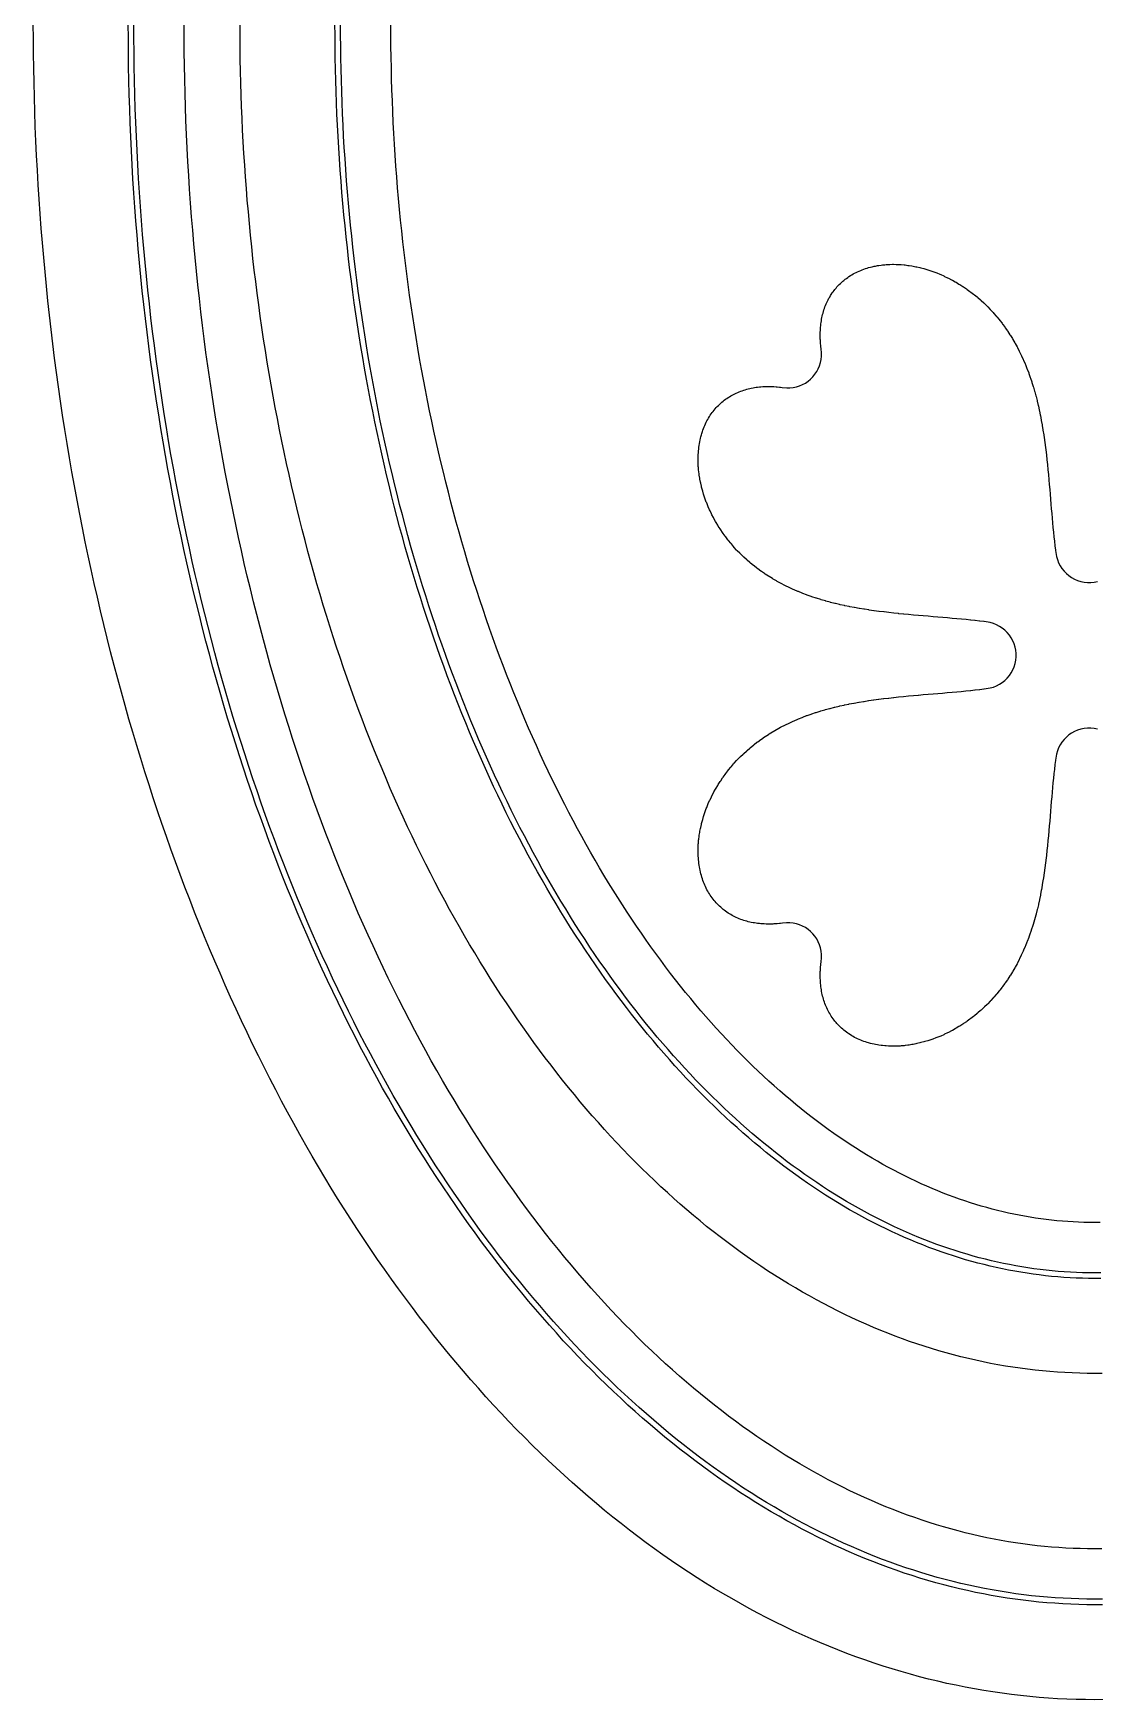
# Model space of a CAD drawing. Header units: metres. Extents: x 10 to 1210, y 10 to 2778.
# Drawn here: x 830 to 1020, y 10 to 308.4 of the extents above; entities that cross this region are included whole.
import ezdxf

# ---------------------------------------------------------------- set-up
doc = ezdxf.new("R2010")
doc.units = ezdxf.units.M
for name, color, linetype in [('ACIKLIK', 5, 'Continuous'), ('CAM_SABLON', 4, 'Continuous'), ('DIS_KENAR_V91_Z3', 1, 'Continuous'), ('LAMBA_T4_Z4', 3, 'Continuous')]:
    doc.layers.add(name, color=color, linetype=linetype)

msp = doc.modelspace()

# ---------------------------------------------------------------- linework, layer by layer
at = {"layer": 'ACIKLIK'}
for points in [[(1021.29, 37.01), (1020, 37), (1018.71, 37.01), (1017.43, 37.04), (1016.14, 37.08), (1014.86, 37.14), (1013.57, 37.22), (1012.28, 37.32), (1011, 37.44), (1009.71, 37.57), (1008.42, 37.72), (1007.14, 37.89), (1005.85, 38.08), (1004.56, 38.28), (1003.27, 38.5), (1001.98, 38.74), (1000.7, 39), (999.41, 39.28), (998.12, 39.57), (996.83, 39.89), (995.54, 40.22), (994.25, 40.57), (992.96, 40.94), (991.67, 41.32), (990.38, 41.73), (989.09, 42.15), (987.8, 42.6), (986.51, 43.06), (985.22, 43.54), (983.93, 44.04), (982.63, 44.55), (981.34, 45.09), (980.05, 45.64), (978.77, 46.22), (977.48, 46.81), (976.19, 47.42), (974.9, 48.06), (973.61, 48.71), (972.32, 49.38), (971.04, 50.07), (969.75, 50.77), (968.47, 51.5), (967.19, 52.25), (965.9, 53.02), (964.62, 53.8), (963.35, 54.61), (962.07, 55.43), (960.79, 56.28), (959.52, 57.14), (958.25, 58.03), (956.98, 58.93), (955.71, 59.85), (954.45, 60.79), (953.18, 61.75), (951.92, 62.74), (950.67, 63.74), (949.41, 64.76), (948.16, 65.79), (946.91, 66.85), (945.67, 67.93), (944.43, 69.03), (943.19, 70.15), (941.96, 71.28), (940.73, 72.44), (939.5, 73.61), (938.28, 74.81), (937.06, 76.02), (935.85, 77.25), (934.64, 78.5), (933.44, 79.77), (932.24, 81.06), (931.04, 82.37), (929.86, 83.69), (928.67, 85.04), (927.5, 86.4), (926.32, 87.78), (925.16, 89.18), (924, 90.6), (922.84, 92.04), (921.7, 93.49), (920.56, 94.96), (919.42, 96.45), (918.29, 97.96), (917.17, 99.49), (916.06, 101.03), (914.95, 102.59), (913.85, 104.17), (912.76, 105.76), (911.67, 107.38), (910.59, 109.01), (909.52, 110.65), (908.46, 112.31), (907.41, 113.99), (906.36, 115.69), (905.32, 117.4), (904.29, 119.13), (903.27, 120.88), (902.26, 122.64), (901.25, 124.41), (900.26, 126.2), (899.27, 128.01), (898.29, 129.83), (897.33, 131.67), (896.37, 133.53), (895.42, 135.39), (894.48, 137.28), (893.55, 139.17), (892.63, 141.08), (891.72, 143.01), (890.81, 144.95), (889.92, 146.91), (889.04, 148.87), (888.17, 150.85), (887.31, 152.85), (886.46, 154.86), (885.62, 156.88), (884.79, 158.91), (883.98, 160.96), (883.17, 163.02), (882.37, 165.09), (881.59, 167.18), (880.81, 169.27), (880.05, 171.38), (879.3, 173.5), (878.56, 175.63), (877.83, 177.78), (877.11, 179.93), (876.4, 182.09), (875.71, 184.27), (875.03, 186.46), (874.36, 188.65), (873.7, 190.86), (873.05, 193.08), (872.41, 195.31), (871.79, 197.54), (871.18, 199.79), (870.58, 202.05), (869.99, 204.31), (869.42, 206.59), (868.86, 208.87), (868.31, 211.16), (867.77, 213.46), (867.24, 215.77), (866.73, 218.08), (866.23, 220.41), (865.75, 222.74), (865.27, 225.08), (864.81, 227.42), (864.36, 229.77), (863.93, 232.13), (863.5, 234.5), (863.09, 236.87), (862.7, 239.25), (862.31, 241.63), (861.94, 244.03), (861.59, 246.42), (861.24, 248.82), (860.91, 251.23), (860.59, 253.64), (860.29, 256.06), (860, 258.48), (859.72, 260.9), (859.46, 263.33), (859.2, 265.76), (858.97, 268.2), (858.74, 270.64), (858.53, 273.09), (858.34, 275.53), (858.15, 277.98), (857.98, 280.43), (857.82, 282.89), (857.68, 285.35), (857.55, 287.81), (857.44, 290.27), (857.33, 292.73), (857.25, 295.19), (857.17, 297.66), (857.11, 300.13), (857.06, 302.59), (857.03, 305.06), (857.01, 307.53), (857, 310)], [(1020.96, 95.43), (1020, 95.42), (1019.04, 95.43), (1018.07, 95.45), (1017.11, 95.48), (1016.15, 95.53), (1015.18, 95.59), (1014.22, 95.66), (1013.25, 95.75), (1012.29, 95.85), (1011.33, 95.96), (1010.36, 96.09), (1009.39, 96.23), (1008.43, 96.38), (1007.46, 96.55), (1006.49, 96.73), (1005.52, 96.92), (1004.56, 97.13), (1003.59, 97.35), (1002.62, 97.59), (1001.65, 97.84), (1000.67, 98.1), (999.7, 98.38), (998.73, 98.67), (997.75, 98.98), (996.78, 99.3), (995.81, 99.63), (994.83, 99.98), (993.85, 100.34), (992.88, 100.72), (991.9, 101.11), (990.92, 101.52), (989.94, 101.94), (988.96, 102.38), (987.98, 102.83), (987, 103.29), (986.03, 103.77), (985.05, 104.27), (984.06, 104.78), (983.08, 105.3), (982.1, 105.84), (981.12, 106.4), (980.14, 106.97), (979.16, 107.56), (978.19, 108.16), (977.21, 108.78), (976.23, 109.41), (975.25, 110.05), (974.27, 110.72), (973.3, 111.4), (972.32, 112.09), (971.35, 112.8), (970.37, 113.52), (969.4, 114.26), (968.43, 115.02), (967.46, 115.79), (966.5, 116.58), (965.53, 117.38), (964.57, 118.2), (963.61, 119.03), (962.65, 119.88), (961.69, 120.74), (960.73, 121.62), (959.78, 122.51), (958.83, 123.42), (957.89, 124.35), (956.94, 125.29), (956, 126.25), (955.06, 127.22), (954.13, 128.2), (953.2, 129.21), (952.27, 130.22), (951.34, 131.25), (950.42, 132.3), (949.5, 133.36), (948.59, 134.44), (947.68, 135.53), (946.78, 136.64), (945.88, 137.76), (944.98, 138.89), (944.09, 140.04), (943.2, 141.21), (942.32, 142.38), (941.45, 143.58), (940.57, 144.78), (939.71, 146.01), (938.85, 147.24), (937.99, 148.49), (937.14, 149.75), (936.3, 151.03), (935.46, 152.32), (934.62, 153.62), (933.8, 154.94), (932.97, 156.27), (932.16, 157.62), (931.35, 158.97), (930.55, 160.34), (929.75, 161.73), (928.96, 163.12), (928.18, 164.53), (927.41, 165.95), (926.64, 167.39), (925.88, 168.83), (925.12, 170.29), (924.37, 171.76), (923.63, 173.24), (922.9, 174.74), (922.18, 176.24), (921.46, 177.76), (920.75, 179.29), (920.05, 180.83), (919.35, 182.38), (918.67, 183.94), (917.99, 185.52), (917.32, 187.1), (916.65, 188.7), (916, 190.3), (915.35, 191.92), (914.72, 193.54), (914.09, 195.18), (913.47, 196.83), (912.86, 198.48), (912.25, 200.15), (911.66, 201.82), (911.07, 203.51), (910.5, 205.2), (909.93, 206.91), (909.37, 208.62), (908.82, 210.34), (908.28, 212.07), (907.75, 213.81), (907.23, 215.55), (906.72, 217.31), (906.21, 219.07), (905.72, 220.84), (905.24, 222.62), (904.76, 224.4), (904.3, 226.2), (903.84, 228), (903.4, 229.8), (902.96, 231.62), (902.54, 233.44), (902.12, 235.27), (901.72, 237.1), (901.32, 238.94), (900.93, 240.79), (900.56, 242.64), (900.19, 244.5), (899.84, 246.37), (899.49, 248.24), (899.16, 250.11), (898.83, 251.99), (898.52, 253.88), (898.21, 255.77), (897.92, 257.66), (897.64, 259.56), (897.36, 261.47), (897.1, 263.38), (896.85, 265.29), (896.61, 267.2), (896.38, 269.12), (896.16, 271.05), (895.95, 272.97), (895.75, 274.9), (895.56, 276.84), (895.38, 278.77), (895.22, 280.71), (895.06, 282.65), (894.91, 284.6), (894.78, 286.54), (894.65, 288.49), (894.54, 290.44), (894.44, 292.39), (894.35, 294.34), (894.27, 296.3), (894.2, 298.25), (894.14, 300.21), (894.09, 302.17), (894.05, 304.12), (894.02, 306.08), (894.01, 308.04), (894, 310)]]:
    msp.add_lwpolyline(points, dxfattribs=at)
at = {"layer": 'CAM_SABLON'}
for points in [[(1021.41, 28.01), (1020, 28), (1018.59, 28.01), (1017.18, 28.04), (1015.77, 28.09), (1014.36, 28.16), (1012.95, 28.24), (1011.54, 28.35), (1010.13, 28.48), (1008.72, 28.62), (1007.31, 28.79), (1005.9, 28.97), (1004.49, 29.18), (1003.09, 29.4), (1001.68, 29.64), (1000.27, 29.91), (998.86, 30.19), (997.46, 30.49), (996.05, 30.81), (994.64, 31.16), (993.24, 31.52), (991.83, 31.9), (990.43, 32.3), (989.03, 32.72), (987.63, 33.16), (986.22, 33.62), (984.82, 34.1), (983.42, 34.6), (982.03, 35.12), (980.63, 35.66), (979.23, 36.22), (977.84, 36.8), (976.44, 37.4), (975.05, 38.02), (973.66, 38.66), (972.27, 39.32), (970.89, 40), (969.5, 40.7), (968.12, 41.42), (966.74, 42.16), (965.36, 42.92), (963.99, 43.7), (962.61, 44.5), (961.24, 45.32), (959.87, 46.16), (958.51, 47.02), (957.14, 47.9), (955.78, 48.8), (954.43, 49.72), (953.07, 50.66), (951.72, 51.62), (950.37, 52.6), (949.03, 53.6), (947.69, 54.62), (946.36, 55.66), (945.02, 56.72), (943.7, 57.8), (942.37, 58.9), (941.06, 60.02), (939.74, 61.16), (938.43, 62.32), (937.13, 63.49), (935.83, 64.69), (934.53, 65.91), (933.24, 67.14), (931.96, 68.4), (930.68, 69.67), (929.41, 70.97), (928.14, 72.28), (926.88, 73.61), (925.62, 74.96), (924.37, 76.33), (923.13, 77.72), (921.89, 79.12), (920.66, 80.55), (919.43, 81.99), (918.22, 83.45), (917.01, 84.93), (915.8, 86.43), (914.61, 87.95), (913.42, 89.48), (912.24, 91.03), (911.06, 92.6), (909.9, 94.19), (908.74, 95.79), (907.59, 97.41), (906.45, 99.05), (905.31, 100.71), (904.18, 102.38), (903.07, 104.07), (901.96, 105.78), (900.86, 107.5), (899.76, 109.24), (898.68, 110.99), (897.61, 112.77), (896.54, 114.55), (895.49, 116.36), (894.44, 118.18), (893.4, 120.01), (892.37, 121.86), (891.36, 123.73), (890.35, 125.61), (889.35, 127.51), (888.36, 129.42), (887.38, 131.34), (886.41, 133.28), (885.45, 135.24), (884.5, 137.21), (883.57, 139.19), (882.64, 141.19), (881.72, 143.2), (880.82, 145.22), (879.92, 147.26), (879.04, 149.31), (878.16, 151.38), (877.3, 153.46), (876.45, 155.55), (875.61, 157.65), (874.78, 159.76), (873.96, 161.89), (873.16, 164.03), (872.36, 166.18), (871.58, 168.34), (870.81, 170.52), (870.05, 172.71), (869.3, 174.9), (868.56, 177.11), (867.84, 179.33), (867.13, 181.56), (866.43, 183.8), (865.74, 186.05), (865.06, 188.31), (864.4, 190.58), (863.75, 192.86), (863.11, 195.15), (862.49, 197.45), (861.87, 199.76), (861.27, 202.08), (860.69, 204.41), (860.11, 206.74), (859.55, 209.09), (859, 211.44), (858.46, 213.8), (857.94, 216.16), (857.43, 218.54), (856.93, 220.92), (856.45, 223.31), (855.97, 225.71), (855.52, 228.11), (855.07, 230.53), (854.64, 232.94), (854.22, 235.37), (853.82, 237.8), (853.42, 240.23), (853.05, 242.67), (852.68, 245.12), (852.33, 247.57), (851.99, 250.03), (851.67, 252.49), (851.36, 254.96), (851.06, 257.43), (850.78, 259.9), (850.51, 262.38), (850.25, 264.87), (850.01, 267.35), (849.78, 269.84), (849.56, 272.34), (849.36, 274.83), (849.17, 277.33), (849, 279.84), (848.84, 282.34), (848.7, 284.85), (848.56, 287.36), (848.45, 289.87), (848.34, 292.38), (848.25, 294.9), (848.17, 297.41), (848.11, 299.93), (848.06, 302.45), (848.03, 304.96), (848.01, 307.48), (848, 310)], [(1021.09, 86.43), (1020, 86.42), (1018.91, 86.43), (1017.83, 86.45), (1016.74, 86.49), (1015.65, 86.54), (1014.56, 86.61), (1013.48, 86.69), (1012.39, 86.79), (1011.3, 86.9), (1010.22, 87.03), (1009.13, 87.17), (1008.04, 87.33), (1006.95, 87.5), (1005.87, 87.69), (1004.78, 87.89), (1003.69, 88.11), (1002.61, 88.35), (1001.52, 88.59), (1000.43, 88.86), (999.35, 89.14), (998.26, 89.43), (997.17, 89.74), (996.09, 90.07), (995, 90.41), (993.92, 90.77), (992.83, 91.14), (991.75, 91.52), (990.66, 91.93), (989.58, 92.35), (988.5, 92.78), (987.41, 93.23), (986.33, 93.7), (985.25, 94.18), (984.17, 94.67), (983.09, 95.19), (982.01, 95.72), (980.94, 96.26), (979.86, 96.82), (978.79, 97.4), (977.71, 97.99), (976.64, 98.6), (975.57, 99.22), (974.5, 99.86), (973.43, 100.52), (972.37, 101.19), (971.3, 101.88), (970.24, 102.58), (969.18, 103.3), (968.12, 104.03), (967.07, 104.78), (966.01, 105.55), (964.96, 106.33), (963.91, 107.13), (962.87, 107.95), (961.82, 108.78), (960.78, 109.62), (959.74, 110.48), (958.71, 111.36), (957.68, 112.26), (956.65, 113.16), (955.63, 114.09), (954.61, 115.03), (953.59, 115.99), (952.57, 116.96), (951.56, 117.94), (950.56, 118.95), (949.56, 119.96), (948.56, 121), (947.57, 122.04), (946.58, 123.11), (945.59, 124.19), (944.61, 125.28), (943.64, 126.39), (942.67, 127.51), (941.7, 128.65), (940.74, 129.8), (939.79, 130.97), (938.84, 132.15), (937.89, 133.35), (936.95, 134.56), (936.02, 135.78), (935.09, 137.02), (934.17, 138.28), (933.26, 139.55), (932.35, 140.83), (931.44, 142.12), (930.54, 143.43), (929.65, 144.76), (928.77, 146.09), (927.89, 147.45), (927.02, 148.81), (926.15, 150.19), (925.3, 151.58), (924.45, 152.98), (923.6, 154.4), (922.77, 155.83), (921.94, 157.27), (921.11, 158.72), (920.3, 160.19), (919.49, 161.67), (918.69, 163.16), (917.9, 164.67), (917.11, 166.18), (916.34, 167.71), (915.57, 169.25), (914.81, 170.8), (914.05, 172.37), (913.31, 173.94), (912.57, 175.53), (911.84, 177.13), (911.12, 178.73), (910.41, 180.35), (909.71, 181.98), (909.02, 183.62), (908.33, 185.27), (907.65, 186.94), (906.99, 188.61), (906.33, 190.29), (905.68, 191.98), (905.04, 193.68), (904.4, 195.39), (903.78, 197.11), (903.17, 198.84), (902.56, 200.58), (901.97, 202.33), (901.38, 204.09), (900.81, 205.85), (900.24, 207.63), (899.68, 209.41), (899.14, 211.2), (898.6, 213), (898.07, 214.81), (897.55, 216.63), (897.04, 218.45), (896.55, 220.28), (896.06, 222.12), (895.58, 223.97), (895.11, 225.82), (894.65, 227.68), (894.21, 229.55), (893.77, 231.42), (893.34, 233.3), (892.92, 235.18), (892.52, 237.08), (892.12, 238.98), (891.73, 240.88), (891.36, 242.79), (890.99, 244.71), (890.64, 246.63), (890.29, 248.55), (889.96, 250.49), (889.64, 252.42), (889.32, 254.36), (889.02, 256.31), (888.73, 258.26), (888.45, 260.22), (888.18, 262.17), (887.92, 264.14), (887.68, 266.1), (887.44, 268.07), (887.21, 270.05), (887, 272.03), (886.79, 274.01), (886.6, 275.99), (886.42, 277.97), (886.25, 279.96), (886.09, 281.95), (885.94, 283.95), (885.8, 285.94), (885.67, 287.94), (885.55, 289.94), (885.45, 291.94), (885.36, 293.94), (885.27, 295.95), (885.2, 297.95), (885.14, 299.96), (885.09, 301.97), (885.05, 303.97), (885.02, 305.98), (885.01, 307.99), (885, 310)]]:
    msp.add_lwpolyline(points, dxfattribs=at)
at = {"layer": 'DIS_KENAR_V91_Z3'}
for points in [[(1021.66, 10.01), (1020, 10), (1018.34, 10.01), (1016.68, 10.05), (1015.03, 10.1), (1013.37, 10.18), (1011.71, 10.29), (1010.06, 10.41), (1008.4, 10.56), (1006.75, 10.73), (1005.09, 10.92), (1003.44, 11.14), (1001.79, 11.38), (1000.14, 11.64), (998.49, 11.93), (996.84, 12.24), (995.2, 12.57), (993.56, 12.92), (991.92, 13.3), (990.28, 13.69), (988.64, 14.11), (987.01, 14.56), (985.38, 15.02), (983.75, 15.51), (982.12, 16.02), (980.5, 16.56), (978.88, 17.11), (977.26, 17.69), (975.65, 18.29), (974.03, 18.91), (972.43, 19.56), (970.82, 20.22), (969.22, 20.91), (967.63, 21.62), (966.04, 22.35), (964.45, 23.11), (962.87, 23.88), (961.29, 24.68), (959.71, 25.5), (958.14, 26.34), (956.58, 27.21), (955.02, 28.09), (953.46, 29), (951.91, 29.93), (950.36, 30.87), (948.82, 31.84), (947.29, 32.84), (945.76, 33.85), (944.24, 34.88), (942.72, 35.94), (941.21, 37.01), (939.7, 38.11), (938.2, 39.22), (936.71, 40.36), (935.22, 41.52), (933.74, 42.7), (932.27, 43.9), (930.8, 45.12), (929.34, 46.35), (927.89, 47.61), (926.44, 48.89), (925, 50.19), (923.57, 51.51), (922.14, 52.85), (920.73, 54.21), (919.32, 55.59), (917.91, 56.98), (916.52, 58.4), (915.13, 59.83), (913.75, 61.29), (912.38, 62.76), (911.02, 64.25), (909.67, 65.77), (908.32, 67.29), (906.98, 68.84), (905.66, 70.41), (904.34, 71.99), (903.02, 73.6), (901.72, 75.22), (900.43, 76.86), (899.15, 78.51), (897.87, 80.19), (896.6, 81.88), (895.35, 83.59), (894.1, 85.31), (892.87, 87.06), (891.64, 88.82), (890.42, 90.59), (889.21, 92.39), (888.01, 94.2), (886.83, 96.02), (885.65, 97.87), (884.48, 99.73), (883.33, 101.6), (882.18, 103.49), (881.04, 105.4), (879.92, 107.32), (878.8, 109.26), (877.7, 111.21), (876.61, 113.18), (875.52, 115.17), (874.45, 117.16), (873.39, 119.18), (872.34, 121.2), (871.3, 123.25), (870.28, 125.3), (869.26, 127.37), (868.26, 129.46), (867.27, 131.55), (866.29, 133.66), (865.32, 135.79), (864.36, 137.93), (863.42, 140.08), (862.48, 142.24), (861.56, 144.42), (860.65, 146.61), (859.76, 148.81), (858.87, 151.02), (858, 153.25), (857.14, 155.49), (856.29, 157.74), (855.46, 160), (854.63, 162.27), (853.82, 164.56), (853.02, 166.85), (852.24, 169.16), (851.47, 171.48), (850.71, 173.8), (849.96, 176.14), (849.23, 178.49), (848.51, 180.85), (847.8, 183.21), (847.11, 185.59), (846.43, 187.98), (845.76, 190.38), (845.1, 192.78), (844.46, 195.19), (843.84, 197.62), (843.22, 200.05), (842.62, 202.49), (842.03, 204.94), (841.46, 207.39), (840.9, 209.86), (840.35, 212.33), (839.82, 214.81), (839.3, 217.29), (838.79, 219.79), (838.3, 222.29), (837.82, 224.8), (837.36, 227.31), (836.91, 229.83), (836.47, 232.35), (836.05, 234.89), (835.64, 237.42), (835.25, 239.97), (834.87, 242.51), (834.5, 245.07), (834.15, 247.63), (833.81, 250.19), (833.49, 252.76), (833.18, 255.33), (832.89, 257.91), (832.61, 260.49), (832.34, 263.07), (832.09, 265.66), (831.85, 268.25), (831.63, 270.84), (831.42, 273.44), (831.22, 276.04), (831.04, 278.64), (830.87, 281.25), (830.72, 283.85), (830.59, 286.46), (830.46, 289.07), (830.35, 291.69), (830.26, 294.3), (830.18, 296.91), (830.12, 299.53), (830.07, 302.15), (830.03, 304.76), (830.01, 307.38), (830, 310)], [(1021.34, 68.43), (1020, 68.42), (1018.66, 68.43), (1017.33, 68.46), (1015.99, 68.5), (1014.66, 68.57), (1013.33, 68.65), (1011.99, 68.75), (1010.66, 68.87), (1009.33, 69.01), (1008, 69.17), (1006.67, 69.34), (1005.34, 69.53), (1004.01, 69.74), (1002.68, 69.97), (1001.35, 70.22), (1000.03, 70.49), (998.71, 70.77), (997.39, 71.07), (996.07, 71.4), (994.75, 71.73), (993.43, 72.09), (992.12, 72.47), (990.81, 72.86), (989.5, 73.27), (988.19, 73.7), (986.88, 74.15), (985.58, 74.61), (984.28, 75.1), (982.99, 75.6), (981.69, 76.12), (980.4, 76.65), (979.11, 77.21), (977.83, 77.78), (976.55, 78.37), (975.27, 78.98), (973.99, 79.6), (972.72, 80.25), (971.45, 80.91), (970.19, 81.58), (968.93, 82.28), (967.67, 82.99), (966.42, 83.72), (965.17, 84.47), (963.93, 85.23), (962.69, 86.01), (961.45, 86.81), (960.22, 87.63), (958.99, 88.46), (957.77, 89.31), (956.55, 90.17), (955.34, 91.06), (954.13, 91.95), (952.93, 92.87), (951.73, 93.8), (950.54, 94.75), (949.35, 95.72), (948.17, 96.7), (946.99, 97.7), (945.82, 98.71), (944.66, 99.74), (943.5, 100.79), (942.35, 101.85), (941.2, 102.93), (940.06, 104.02), (938.92, 105.13), (937.79, 106.25), (936.67, 107.4), (935.55, 108.55), (934.44, 109.72), (933.34, 110.91), (932.24, 112.11), (931.15, 113.33), (930.07, 114.56), (928.99, 115.81), (927.92, 117.07), (926.86, 118.34), (925.8, 119.63), (924.76, 120.94), (923.71, 122.26), (922.68, 123.59), (921.65, 124.94), (920.63, 126.3), (919.62, 127.68), (918.62, 129.07), (917.62, 130.47), (916.63, 131.89), (915.65, 133.32), (914.68, 134.77), (913.72, 136.22), (912.76, 137.69), (911.81, 139.18), (910.87, 140.68), (909.94, 142.19), (909.02, 143.71), (908.1, 145.24), (907.2, 146.79), (906.3, 148.35), (905.41, 149.93), (904.53, 151.51), (903.66, 153.11), (902.8, 154.72), (901.94, 156.34), (901.1, 157.97), (900.26, 159.61), (899.43, 161.27), (898.62, 162.94), (897.81, 164.61), (897.01, 166.3), (896.22, 168), (895.44, 169.71), (894.67, 171.44), (893.91, 173.17), (893.16, 174.91), (892.42, 176.66), (891.68, 178.43), (890.96, 180.2), (890.25, 181.98), (889.55, 183.78), (888.85, 185.58), (888.17, 187.39), (887.5, 189.21), (886.84, 191.04), (886.18, 192.88), (885.54, 194.73), (884.91, 196.59), (884.29, 198.45), (883.68, 200.33), (883.08, 202.21), (882.48, 204.1), (881.9, 206), (881.34, 207.9), (880.78, 209.82), (880.23, 211.74), (879.69, 213.67), (879.16, 215.61), (878.65, 217.55), (878.14, 219.5), (877.65, 221.46), (877.16, 223.43), (876.69, 225.4), (876.23, 227.38), (875.78, 229.36), (875.34, 231.35), (874.91, 233.35), (874.49, 235.35), (874.08, 237.36), (873.69, 239.37), (873.3, 241.39), (872.93, 243.41), (872.56, 245.44), (872.21, 247.47), (871.87, 249.51), (871.54, 251.56), (871.23, 253.6), (870.92, 255.66), (870.63, 257.71), (870.34, 259.77), (870.07, 261.84), (869.81, 263.9), (869.56, 265.98), (869.32, 268.05), (869.1, 270.13), (868.88, 272.21), (868.68, 274.29), (868.49, 276.38), (868.31, 278.47), (868.14, 280.56), (867.98, 282.65), (867.84, 284.75), (867.7, 286.85), (867.58, 288.95), (867.47, 291.05), (867.37, 293.15), (867.29, 295.25), (867.21, 297.36), (867.15, 299.46), (867.09, 301.57), (867.05, 303.68), (867.02, 305.78), (867.01, 307.89), (867, 310)], [(1020.48, 183.77), (1019.89, 183.89), (1019.3, 183.95), (1018.7, 183.95), (1018.11, 183.89), (1017.52, 183.77), (1016.95, 183.59), (1016.4, 183.36), (1015.88, 183.08), (1015.39, 182.74), (1014.93, 182.36), (1014.51, 181.93), (1014.14, 181.47), (1013.82, 180.97), (1013.54, 180.44), (1013.32, 179.88), (1013.16, 179.31), (1013.03, 178.57), (1012.98, 178.21), (1012.98, 178.15), (1012.89, 177.42), (1012.88, 177.36), (1012.8, 176.62), (1012.79, 176.57), (1012.71, 175.81), (1012.7, 175.77), (1012.62, 175), (1012.54, 174.17), (1012.46, 173.34), (1012.39, 172.5), (1012.31, 171.65), (1012.24, 170.79), (1012.17, 169.93), (1012.09, 169.06), (1012.02, 168.19), (1011.95, 167.32), (1011.95, 167.32), (1011.87, 166.45), (1011.87, 166.44), (1011.8, 165.58), (1011.79, 165.56), (1011.72, 164.7), (1011.71, 164.68), (1011.63, 163.82), (1011.63, 163.79), (1011.55, 162.94), (1011.54, 162.9), (1011.45, 162.05), (1011.45, 162.02), (1011.36, 161.17), (1011.35, 161.13), (1011.25, 160.29), (1011.25, 160.24), (1011.14, 159.4), (1011.14, 159.35), (1011.02, 158.52), (1011.02, 158.47), (1010.9, 157.64), (1010.89, 157.58), (1010.76, 156.77), (1010.75, 156.7), (1010.62, 155.89), (1010.61, 155.82), (1010.47, 155.02), (1010.45, 154.95), (1010.3, 154.15), (1010.29, 154.07), (1010.13, 153.29), (1010.11, 153.21), (1009.94, 152.43), (1009.92, 152.34), (1009.74, 151.58), (1009.72, 151.49), (1009.53, 150.73), (1009.5, 150.64), (1009.3, 149.89), (1009.27, 149.79), (1009.06, 149.06), (1009.03, 148.95), (1008.8, 148.23), (1008.77, 148.12), (1008.52, 147.37), (1008.48, 147.25), (1008.23, 146.55), (1008.19, 146.44), (1007.93, 145.75), (1007.88, 145.63), (1007.61, 144.96), (1007.56, 144.84), (1007.28, 144.18), (1007.22, 144.05), (1006.93, 143.41), (1006.87, 143.28), (1006.56, 142.65), (1006.49, 142.52), (1006.17, 141.9), (1006.1, 141.77), (1005.77, 141.16), (1005.7, 141.03), (1005.36, 140.44), (1005.28, 140.31), (1004.92, 139.73), (1004.84, 139.6), (1004.47, 139.03), (1004.38, 138.9), (1004, 138.35), (1003.91, 138.22), (1003.52, 137.69), (1003.42, 137.55), (1003.01, 137.03), (1002.91, 136.9), (1002.5, 136.4), (1002.39, 136.27), (1001.96, 135.78), (1001.85, 135.65), (1001.41, 135.18), (1001.3, 135.06), (1000.85, 134.6), (1000.73, 134.47), (1000.27, 134.03), (1000.15, 133.91), (999.68, 133.48), (999.55, 133.37), (999.07, 132.96), (998.94, 132.84), (998.46, 132.45), (998.32, 132.34), (997.82, 131.96), (997.68, 131.86), (997.18, 131.49), (997.04, 131.39), (996.53, 131.05), (996.38, 130.95), (995.87, 130.62), (995.71, 130.53), (995.2, 130.22), (995.04, 130.13), (994.52, 129.84), (994.36, 129.75), (993.83, 129.48), (993.66, 129.4), (993.13, 129.15), (992.97, 129.07), (992.44, 128.83), (992.27, 128.76), (991.73, 128.55), (991.56, 128.48), (991.03, 128.28), (990.85, 128.22), (990.32, 128.04), (990.13, 127.98), (989.61, 127.83), (989.42, 127.77), (988.9, 127.64), (988.71, 127.59), (988.19, 127.47), (987.99, 127.43), (987.48, 127.33), (987.28, 127.29), (986.78, 127.21), (986.57, 127.18), (986.08, 127.12), (985.87, 127.1), (985.38, 127.06), (985.17, 127.04), (984.69, 127.02), (984.47, 127.01), (984.01, 127), (983.79, 127), (983.34, 127.01), (983.11, 127.02), (982.68, 127.05), (982.44, 127.07), (982.02, 127.11), (981.78, 127.14), (981.38, 127.19), (981.14, 127.23), (980.75, 127.3), (980.51, 127.35), (980.14, 127.43), (979.89, 127.5), (979.54, 127.59), (979.28, 127.67), (978.95, 127.77), (978.69, 127.86), (978.38, 127.98), (978.12, 128.08), (977.83, 128.21), (977.57, 128.33), (977.29, 128.46), (977.03, 128.59), (976.77, 128.73), (976.52, 128.88), (976.27, 129.03), (976.02, 129.19), (975.79, 129.35), (975.55, 129.52), (975.33, 129.68), (975.09, 129.87), (974.89, 130.04), (974.66, 130.25), (974.47, 130.42), (974.25, 130.64), (974.08, 130.82), (973.87, 131.05), (973.7, 131.24), (973.5, 131.48), (973.35, 131.67), (973.16, 131.92), (973.02, 132.13), (972.85, 132.38), (972.71, 132.6), (972.56, 132.85), (972.43, 133.08), (972.29, 133.34), (972.17, 133.58), (972.04, 133.85), (971.93, 134.1), (971.82, 134.36), (971.72, 134.63), (971.63, 134.89), (971.53, 135.17), (971.45, 135.42), (971.37, 135.72), (971.3, 135.97), (971.23, 136.28), (971.17, 136.52), (971.11, 136.84), (971.07, 137.09), (971.02, 137.42), (970.99, 137.66), (970.95, 138), (970.92, 138.23), (970.9, 138.59), (970.89, 138.81), (970.87, 139.18), (970.87, 139.39), (970.86, 139.78), (970.87, 139.98), (970.88, 140.37), (970.89, 140.57), (970.91, 140.97), (970.93, 141.15), (970.97, 141.56), (970.99, 141.74), (971.03, 142.06), (971.1, 142.87), (971.1, 143.45), (971.04, 144.03), (970.92, 144.6), (970.75, 145.15), (970.52, 145.69), (970.25, 146.21), (969.92, 146.69), (969.55, 147.14), (969.14, 147.55), (968.69, 147.92), (968.21, 148.25), (967.69, 148.52), (967.15, 148.75), (966.6, 148.92), (966.03, 149.04), (965.45, 149.1), (964.86, 149.1), (964.11, 149.03), (964.11, 149.03), (963.74, 148.99), (963.56, 148.97), (963.15, 148.93), (962.97, 148.91), (962.57, 148.89), (962.37, 148.88), (961.98, 148.87), (961.78, 148.86), (961.39, 148.87), (961.18, 148.87), (960.81, 148.89), (960.59, 148.9), (960.23, 148.92), (960, 148.95), (959.66, 148.99), (959.42, 149.02), (959.09, 149.07), (958.84, 149.11), (958.52, 149.17), (958.28, 149.23), (957.97, 149.3), (957.72, 149.37), (957.42, 149.45), (957.17, 149.53), (956.89, 149.63), (956.63, 149.72), (956.36, 149.82), (956.1, 149.93), (955.85, 150.04), (955.58, 150.17), (955.34, 150.29), (955.08, 150.43), (954.85, 150.56), (954.6, 150.71), (954.38, 150.85), (954.13, 151.02), (953.92, 151.16), (953.67, 151.35), (953.48, 151.5), (953.24, 151.7), (953.05, 151.87), (952.82, 152.08), (952.64, 152.25), (952.42, 152.47), (952.25, 152.66), (952.04, 152.89), (951.87, 153.09), (951.68, 153.33), (951.52, 153.55), (951.35, 153.79), (951.19, 154.02), (951.03, 154.27), (950.88, 154.52), (950.73, 154.77), (950.59, 155.03), (950.46, 155.29), (950.33, 155.57), (950.21, 155.83), (950.08, 156.12), (949.98, 156.38), (949.86, 156.69), (949.77, 156.95), (949.67, 157.28), (949.59, 157.54), (949.5, 157.89), (949.43, 158.14), (949.35, 158.51), (949.3, 158.75), (949.23, 159.14), (949.19, 159.38), (949.14, 159.78), (949.11, 160.02), (949.07, 160.44), (949.05, 160.68), (949.02, 161.11), (949.01, 161.34), (949, 161.79), (949, 162.01), (949.01, 162.47), (949.02, 162.69), (949.04, 163.17), (949.06, 163.38), (949.1, 163.87), (949.12, 164.08), (949.18, 164.57), (949.21, 164.78), (949.29, 165.28), (949.33, 165.48), (949.43, 165.99), (949.47, 166.19), (949.59, 166.71), (949.64, 166.9), (949.77, 167.42), (949.83, 167.61), (949.98, 168.13), (950.04, 168.32), (950.22, 168.85), (950.28, 169.03), (950.48, 169.56), (950.55, 169.73), (950.76, 170.27), (950.83, 170.44), (951.07, 170.97), (951.15, 171.13), (951.4, 171.66), (951.48, 171.83), (951.75, 172.36), (951.84, 172.52), (952.13, 173.04), (952.22, 173.2), (952.53, 173.71), (952.62, 173.87), (952.95, 174.38), (953.05, 174.53), (953.39, 175.04), (953.49, 175.18), (953.86, 175.68), (953.96, 175.82), (954.34, 176.32), (954.45, 176.46), (954.84, 176.94), (954.96, 177.07), (955.37, 177.55), (955.48, 177.68), (955.91, 178.15), (956.03, 178.27), (956.47, 178.73), (956.6, 178.85), (957.06, 179.3), (957.18, 179.41), (957.65, 179.85), (957.78, 179.96), (958.27, 180.39), (958.4, 180.5), (958.9, 180.91), (959.03, 181.01), (959.55, 181.42), (959.69, 181.52), (960.22, 181.91), (960.35, 182), (960.9, 182.38), (961.03, 182.47), (961.6, 182.84), (961.73, 182.92), (962.31, 183.28), (962.44, 183.36), (963.03, 183.7), (963.16, 183.77), (963.77, 184.1), (963.9, 184.17), (964.52, 184.49), (964.65, 184.56), (965.28, 184.87), (965.41, 184.93), (966.05, 185.22), (966.18, 185.28), (966.84, 185.56), (966.96, 185.61), (967.63, 185.88), (967.75, 185.93), (968.44, 186.19), (968.55, 186.23), (969.25, 186.48), (969.36, 186.52), (970.03, 186.74), (970.13, 186.77), (970.86, 187), (970.97, 187.03), (971.7, 187.24), (971.8, 187.27), (972.55, 187.48), (972.65, 187.5), (973.4, 187.69), (973.5, 187.72), (974.26, 187.9), (974.35, 187.92), (975.13, 188.09), (975.21, 188.11), (976, 188.27), (976.08, 188.29), (976.88, 188.44), (976.95, 188.45), (977.76, 188.6), (977.83, 188.61), (978.64, 188.74), (978.71, 188.75), (979.53, 188.88), (979.59, 188.89), (980.42, 189.01), (980.47, 189.02), (981.31, 189.13), (981.36, 189.14), (982.2, 189.24), (982.24, 189.25), (983.09, 189.35), (983.13, 189.35), (983.98, 189.45), (984.02, 189.45), (984.87, 189.54), (984.91, 189.54), (985.76, 189.63), (985.79, 189.63), (986.65, 189.71), (986.68, 189.71), (987.54, 189.79), (987.56, 189.79), (988.43, 189.87), (988.44, 189.87), (989.31, 189.95), (989.32, 189.95), (990.18, 190.02), (991.06, 190.09), (991.92, 190.17), (992.77, 190.24), (993.62, 190.31), (994.46, 190.38), (995.3, 190.46), (996.13, 190.54), (996.95, 190.62), (997.77, 190.7), (997.81, 190.71), (998.57, 190.79), (998.62, 190.8), (999.36, 190.88), (999.42, 190.89), (1000.15, 190.98), (1000.21, 190.98), (1000.57, 191.03), (1001.31, 191.16), (1001.88, 191.32), (1002.44, 191.54), (1002.97, 191.82), (1003.47, 192.14), (1003.93, 192.51), (1004.36, 192.93), (1004.74, 193.39), (1005.08, 193.88), (1005.36, 194.4), (1005.59, 194.95), (1005.77, 195.52), (1005.89, 196.11), (1005.95, 196.7), (1005.95, 197.3), (1005.89, 197.89), (1005.77, 198.48), (1005.59, 199.05), (1005.36, 199.6), (1005.08, 200.12), (1004.74, 200.61), (1004.36, 201.07), (1003.93, 201.49), (1003.47, 201.86), (1002.97, 202.18), (1002.44, 202.46), (1001.88, 202.68), (1001.31, 202.84), (1000.57, 202.97), (1000.21, 203.02), (1000.15, 203.02), (999.42, 203.11), (999.36, 203.12), (998.62, 203.2), (998.57, 203.21), (997.81, 203.29), (997.77, 203.3), (997, 203.38), (996.17, 203.46), (995.34, 203.54), (994.5, 203.61), (993.65, 203.69), (992.79, 203.76), (991.93, 203.83), (991.06, 203.91), (990.19, 203.98), (989.32, 204.05), (989.32, 204.05), (988.45, 204.13), (988.44, 204.13), (987.58, 204.2), (987.56, 204.21), (986.7, 204.28), (986.68, 204.29), (985.82, 204.37), (985.79, 204.37), (984.94, 204.45), (984.9, 204.46), (984.05, 204.55), (984.02, 204.55), (983.17, 204.64), (983.13, 204.65), (982.29, 204.75), (982.24, 204.75), (981.4, 204.86), (981.35, 204.86), (980.52, 204.98), (980.47, 204.98), (979.64, 205.1), (979.58, 205.11), (978.77, 205.24), (978.7, 205.25), (977.89, 205.38), (977.82, 205.39), (977.02, 205.53), (976.95, 205.55), (976.15, 205.7), (976.07, 205.71), (975.29, 205.87), (975.21, 205.89), (974.43, 206.06), (974.34, 206.08), (973.58, 206.26), (973.49, 206.28), (972.73, 206.47), (972.64, 206.5), (971.89, 206.7), (971.79, 206.73), (971.06, 206.94), (970.95, 206.97), (970.23, 207.2), (970.12, 207.23), (969.37, 207.48), (969.25, 207.52), (968.55, 207.77), (968.44, 207.81), (967.75, 208.07), (967.63, 208.12), (966.96, 208.39), (966.84, 208.44), (966.18, 208.72), (966.05, 208.78), (965.41, 209.07), (965.28, 209.13), (964.65, 209.44), (964.52, 209.51), (963.9, 209.83), (963.77, 209.9), (963.16, 210.23), (963.03, 210.3), (962.44, 210.64), (962.31, 210.72), (961.73, 211.08), (961.6, 211.16), (961.03, 211.53), (960.9, 211.62), (960.35, 212), (960.22, 212.09), (959.69, 212.48), (959.55, 212.58), (959.03, 212.99), (958.9, 213.09), (958.4, 213.5), (958.27, 213.61), (957.78, 214.04), (957.65, 214.15), (957.18, 214.59), (957.06, 214.7), (956.6, 215.15), (956.47, 215.27), (956.03, 215.73), (955.91, 215.85), (955.48, 216.32), (955.37, 216.45), (954.96, 216.93), (954.84, 217.06), (954.45, 217.54), (954.34, 217.68), (953.96, 218.18), (953.86, 218.32), (953.49, 218.82), (953.39, 218.96), (953.05, 219.47), (952.95, 219.62), (952.62, 220.13), (952.53, 220.29), (952.22, 220.8), (952.13, 220.96), (951.84, 221.48), (951.75, 221.64), (951.48, 222.17), (951.4, 222.34), (951.15, 222.87), (951.07, 223.03), (950.83, 223.56), (950.76, 223.73), (950.55, 224.27), (950.48, 224.44), (950.28, 224.97), (950.22, 225.15), (950.04, 225.68), (949.98, 225.87), (949.83, 226.39), (949.77, 226.58), (949.64, 227.1), (949.59, 227.29), (949.47, 227.81), (949.43, 228.01), (949.33, 228.52), (949.29, 228.72), (949.21, 229.22), (949.18, 229.43), (949.12, 229.92), (949.1, 230.13), (949.06, 230.62), (949.04, 230.83), (949.02, 231.31), (949.01, 231.53), (949, 231.99), (949, 232.21), (949.01, 232.66), (949.02, 232.89), (949.05, 233.32), (949.07, 233.56), (949.11, 233.98), (949.14, 234.22), (949.19, 234.62), (949.23, 234.86), (949.3, 235.25), (949.35, 235.49), (949.43, 235.86), (949.5, 236.11), (949.59, 236.46), (949.67, 236.72), (949.77, 237.05), (949.86, 237.31), (949.98, 237.62), (950.08, 237.88), (950.21, 238.17), (950.33, 238.43), (950.46, 238.71), (950.59, 238.97), (950.73, 239.23), (950.88, 239.48), (951.03, 239.73), (951.19, 239.98), (951.35, 240.21), (951.52, 240.45), (951.68, 240.67), (951.87, 240.91), (952.04, 241.11), (952.25, 241.34), (952.42, 241.53), (952.64, 241.75), (952.82, 241.92), (953.05, 242.13), (953.24, 242.3), (953.48, 242.5), (953.67, 242.65), (953.92, 242.84), (954.13, 242.98), (954.38, 243.15), (954.6, 243.29), (954.85, 243.44), (955.08, 243.57), (955.34, 243.71), (955.58, 243.83), (955.85, 243.96), (956.1, 244.07), (956.36, 244.18), (956.63, 244.28), (956.89, 244.37), (957.17, 244.47), (957.42, 244.55), (957.72, 244.63), (957.97, 244.7), (958.28, 244.77), (958.52, 244.83), (958.84, 244.89), (959.09, 244.93), (959.42, 244.98), (959.66, 245.01), (960, 245.05), (960.23, 245.08), (960.59, 245.1), (960.81, 245.11), (961.18, 245.13), (961.39, 245.13), (961.78, 245.14), (961.98, 245.13), (962.37, 245.12), (962.57, 245.11), (962.97, 245.09), (963.15, 245.07), (963.56, 245.03), (963.74, 245.01), (964.06, 244.97), (964.87, 244.9), (965.45, 244.9), (966.03, 244.96), (966.6, 245.08), (967.15, 245.25), (967.69, 245.48), (968.21, 245.75), (968.69, 246.08), (969.14, 246.45), (969.55, 246.86), (969.92, 247.31), (970.25, 247.79), (970.52, 248.31), (970.75, 248.85), (970.92, 249.4), (971.04, 249.97), (971.1, 250.55), (971.1, 251.14), (971.03, 251.89), (970.99, 252.26), (970.97, 252.44), (970.93, 252.85), (970.91, 253.03), (970.89, 253.43), (970.88, 253.63), (970.87, 254.02), (970.86, 254.22), (970.87, 254.61), (970.87, 254.82), (970.89, 255.19), (970.9, 255.41), (970.92, 255.77), (970.95, 256), (970.99, 256.34), (971.02, 256.58), (971.07, 256.91), (971.11, 257.16), (971.17, 257.48), (971.23, 257.72), (971.3, 258.03), (971.37, 258.28), (971.45, 258.58), (971.53, 258.83), (971.63, 259.11), (971.72, 259.37), (971.82, 259.64), (971.93, 259.9), (972.04, 260.15), (972.17, 260.42), (972.29, 260.66), (972.43, 260.92), (972.56, 261.15), (972.71, 261.4), (972.85, 261.62), (973.02, 261.87), (973.16, 262.08), (973.35, 262.33), (973.5, 262.52), (973.7, 262.76), (973.87, 262.95), (974.08, 263.18), (974.25, 263.36), (974.47, 263.58), (974.66, 263.75), (974.89, 263.96), (975.09, 264.13), (975.33, 264.32), (975.55, 264.48), (975.79, 264.65), (976.02, 264.81), (976.27, 264.97), (976.52, 265.12), (976.77, 265.27), (977.03, 265.41), (977.29, 265.54), (977.57, 265.67), (977.83, 265.79), (978.12, 265.92), (978.38, 266.02), (978.69, 266.14), (978.95, 266.23), (979.28, 266.33), (979.54, 266.41), (979.89, 266.5), (980.14, 266.57), (980.51, 266.65), (980.75, 266.7), (981.14, 266.77), (981.38, 266.81), (981.78, 266.86), (982.02, 266.89), (982.44, 266.93), (982.68, 266.95), (983.11, 266.98), (983.34, 266.99), (983.79, 267), (984.01, 267), (984.47, 266.99), (984.69, 266.98), (985.17, 266.96), (985.38, 266.94), (985.87, 266.9), (986.08, 266.88), (986.57, 266.82), (986.78, 266.79), (987.28, 266.71), (987.48, 266.67), (987.99, 266.57), (988.19, 266.53), (988.71, 266.41), (988.9, 266.36), (989.42, 266.23), (989.61, 266.17), (990.13, 266.02), (990.32, 265.96), (990.85, 265.78), (991.03, 265.72), (991.56, 265.52), (991.73, 265.45), (992.27, 265.24), (992.44, 265.17), (992.97, 264.93), (993.13, 264.85), (993.66, 264.6), (993.83, 264.52), (994.36, 264.25), (994.52, 264.16), (995.04, 263.87), (995.2, 263.78), (995.71, 263.47), (995.87, 263.38), (996.38, 263.05), (996.53, 262.95), (997.04, 262.61), (997.18, 262.51), (997.68, 262.14), (997.82, 262.04), (998.32, 261.66), (998.46, 261.55), (998.94, 261.16), (999.07, 261.04), (999.55, 260.63), (999.68, 260.52), (1000.15, 260.09), (1000.27, 259.97), (1000.73, 259.53), (1000.85, 259.4), (1001.3, 258.94), (1001.41, 258.82), (1001.85, 258.35), (1001.96, 258.22), (1002.39, 257.73), (1002.5, 257.6), (1002.91, 257.1), (1003.01, 256.97), (1003.42, 256.45), (1003.52, 256.31), (1003.91, 255.78), (1004, 255.65), (1004.38, 255.1), (1004.47, 254.97), (1004.84, 254.4), (1004.92, 254.27), (1005.28, 253.69), (1005.36, 253.56), (1005.7, 252.97), (1005.77, 252.84), (1006.1, 252.23), (1006.17, 252.1), (1006.49, 251.48), (1006.56, 251.35), (1006.87, 250.72), (1006.93, 250.59), (1007.22, 249.95), (1007.28, 249.82), (1007.56, 249.16), (1007.61, 249.04), (1007.88, 248.37), (1007.93, 248.25), (1008.19, 247.56), (1008.23, 247.45), (1008.48, 246.75), (1008.52, 246.64), (1008.74, 245.97), (1008.77, 245.87), (1009, 245.14), (1009.03, 245.03), (1009.24, 244.3), (1009.27, 244.2), (1009.48, 243.45), (1009.5, 243.35), (1009.69, 242.6), (1009.72, 242.5), (1009.9, 241.74), (1009.92, 241.65), (1010.09, 240.87), (1010.11, 240.79), (1010.27, 240), (1010.29, 239.92), (1010.44, 239.12), (1010.45, 239.05), (1010.6, 238.24), (1010.61, 238.17), (1010.74, 237.36), (1010.75, 237.29), (1010.88, 236.47), (1010.89, 236.41), (1011.01, 235.58), (1011.02, 235.53), (1011.13, 234.69), (1011.14, 234.64), (1011.24, 233.8), (1011.25, 233.76), (1011.35, 232.91), (1011.35, 232.87), (1011.45, 232.02), (1011.45, 231.98), (1011.54, 231.13), (1011.54, 231.09), (1011.63, 230.24), (1011.63, 230.21), (1011.71, 229.35), (1011.71, 229.32), (1011.79, 228.46), (1011.79, 228.44), (1011.87, 227.57), (1011.87, 227.56), (1011.95, 226.69), (1011.95, 226.68), (1012.02, 225.82), (1012.09, 224.94), (1012.17, 224.08), (1012.24, 223.23), (1012.31, 222.38), (1012.38, 221.54), (1012.46, 220.7), (1012.54, 219.87), (1012.62, 219.05), (1012.7, 218.23), (1012.71, 218.19), (1012.79, 217.43), (1012.8, 217.38), (1012.88, 216.64), (1012.89, 216.58), (1012.98, 215.85), (1012.98, 215.79), (1013.03, 215.43), (1013.16, 214.69), (1013.32, 214.12), (1013.54, 213.56), (1013.82, 213.03), (1014.14, 212.53), (1014.51, 212.07), (1014.93, 211.64), (1015.39, 211.26), (1015.88, 210.92), (1016.4, 210.64), (1016.95, 210.41), (1017.52, 210.23), (1018.11, 210.11), (1018.7, 210.05), (1019.3, 210.05), (1019.89, 210.11), (1020.48, 210.23)]]:
    msp.add_lwpolyline(points, dxfattribs=at)
at = {"layer": 'LAMBA_T4_Z4'}
for points in [[(1021.42, 27.01), (1020, 27), (1018.58, 27.01), (1017.15, 27.04), (1015.73, 27.09), (1014.31, 27.16), (1012.88, 27.25), (1011.46, 27.35), (1010.03, 27.48), (1008.61, 27.63), (1007.19, 27.8), (1005.77, 27.98), (1004.34, 28.19), (1002.92, 28.41), (1001.5, 28.66), (1000.08, 28.93), (998.66, 29.21), (997.24, 29.52), (995.82, 29.84), (994.4, 30.19), (992.98, 30.55), (991.57, 30.94), (990.15, 31.34), (988.73, 31.76), (987.32, 32.21), (985.91, 32.67), (984.49, 33.16), (983.08, 33.66), (981.67, 34.19), (980.26, 34.73), (978.85, 35.29), (977.45, 35.88), (976.04, 36.48), (974.64, 37.11), (973.24, 37.75), (971.84, 38.42), (970.44, 39.1), (969.05, 39.81), (967.65, 40.53), (966.26, 41.28), (964.87, 42.05), (963.49, 42.83), (962.1, 43.64), (960.72, 44.46), (959.34, 45.31), (957.97, 46.18), (956.6, 47.06), (955.23, 47.97), (953.86, 48.9), (952.5, 49.84), (951.14, 50.81), (949.78, 51.8), (948.43, 52.8), (947.08, 53.83), (945.74, 54.88), (944.4, 55.94), (943.06, 57.03), (941.73, 58.14), (940.4, 59.26), (939.08, 60.41), (937.77, 61.57), (936.45, 62.76), (935.15, 63.96), (933.84, 65.18), (932.55, 66.43), (931.26, 67.69), (929.97, 68.97), (928.69, 70.27), (927.41, 71.59), (926.15, 72.93), (924.88, 74.28), (923.63, 75.66), (922.38, 77.05), (921.14, 78.47), (919.9, 79.9), (918.67, 81.35), (917.45, 82.82), (916.23, 84.3), (915.02, 85.81), (913.82, 87.33), (912.63, 88.87), (911.44, 90.43), (910.26, 92), (909.09, 93.6), (907.93, 95.21), (906.77, 96.84), (905.62, 98.48), (904.48, 100.15), (903.35, 101.82), (902.23, 103.52), (901.12, 105.23), (900.01, 106.96), (898.92, 108.71), (897.83, 110.47), (896.75, 112.25), (895.68, 114.05), (894.62, 115.86), (893.57, 117.68), (892.53, 119.52), (891.5, 121.38), (890.48, 123.25), (889.46, 125.14), (888.46, 127.04), (887.47, 128.96), (886.49, 130.89), (885.51, 132.84), (884.55, 134.8), (883.6, 136.78), (882.66, 138.77), (881.73, 140.77), (880.81, 142.79), (879.9, 144.82), (879, 146.86), (878.12, 148.92), (877.24, 150.99), (876.37, 153.07), (875.52, 155.17), (874.68, 157.28), (873.85, 159.4), (873.03, 161.53), (872.22, 163.68), (871.42, 165.84), (870.64, 168.01), (869.86, 170.19), (869.1, 172.38), (868.35, 174.58), (867.61, 176.8), (866.89, 179.02), (866.17, 181.26), (865.47, 183.51), (864.78, 185.76), (864.11, 188.03), (863.44, 190.31), (862.79, 192.59), (862.15, 194.89), (861.52, 197.19), (860.91, 199.51), (860.3, 201.83), (859.72, 204.16), (859.14, 206.51), (858.57, 208.86), (858.02, 211.21), (857.49, 213.58), (856.96, 215.95), (856.45, 218.33), (855.95, 220.72), (855.46, 223.12), (854.99, 225.52), (854.53, 227.93), (854.09, 230.35), (853.65, 232.77), (853.23, 235.2), (852.83, 237.63), (852.44, 240.08), (852.06, 242.52), (851.69, 244.97), (851.34, 247.43), (851, 249.89), (850.67, 252.36), (850.36, 254.83), (850.07, 257.31), (849.78, 259.79), (849.51, 262.28), (849.25, 264.77), (849.01, 267.26), (848.78, 269.76), (848.57, 272.25), (848.37, 274.76), (848.18, 277.26), (848, 279.77), (847.84, 282.28), (847.7, 284.79), (847.56, 287.31), (847.45, 289.83), (847.34, 292.34), (847.25, 294.86), (847.17, 297.38), (847.11, 299.91), (847.06, 302.43), (847.03, 304.95), (847.01, 307.48), (847, 310)], [(1021.1, 85.43), (1020, 85.42), (1018.9, 85.43), (1017.8, 85.45), (1016.7, 85.49), (1015.6, 85.54), (1014.5, 85.61), (1013.39, 85.69), (1012.29, 85.79), (1011.19, 85.91), (1010.09, 86.04), (1008.99, 86.18), (1007.89, 86.34), (1006.79, 86.52), (1005.69, 86.71), (1004.59, 86.91), (1003.49, 87.13), (1002.39, 87.37), (1001.29, 87.62), (1000.19, 87.89), (999.09, 88.17), (997.99, 88.47), (996.89, 88.78), (995.79, 89.11), (994.7, 89.46), (993.6, 89.82), (992.5, 90.19), (991.4, 90.59), (990.31, 90.99), (989.21, 91.42), (988.12, 91.86), (987.02, 92.31), (985.93, 92.78), (984.84, 93.27), (983.75, 93.77), (982.66, 94.29), (981.57, 94.82), (980.48, 95.37), (979.39, 95.94), (978.31, 96.52), (977.22, 97.12), (976.14, 97.73), (975.06, 98.36), (973.98, 99.01), (972.9, 99.67), (971.83, 100.34), (970.75, 101.04), (969.68, 101.75), (968.61, 102.47), (967.55, 103.21), (966.48, 103.97), (965.42, 104.75), (964.36, 105.53), (963.3, 106.34), (962.25, 107.16), (961.2, 108), (960.15, 108.85), (959.1, 109.72), (958.06, 110.6), (957.02, 111.5), (955.98, 112.42), (954.95, 113.35), (953.92, 114.3), (952.9, 115.26), (951.88, 116.24), (950.86, 117.23), (949.85, 118.24), (948.84, 119.26), (947.84, 120.3), (946.84, 121.36), (945.84, 122.43), (944.85, 123.51), (943.86, 124.61), (942.88, 125.73), (941.91, 126.86), (940.94, 128), (939.97, 129.16), (939.01, 130.34), (938.05, 131.53), (937.11, 132.73), (936.16, 133.95), (935.22, 135.18), (934.29, 136.43), (933.36, 137.69), (932.44, 138.96), (931.53, 140.25), (930.62, 141.56), (929.72, 142.87), (928.82, 144.2), (927.93, 145.55), (927.05, 146.9), (926.17, 148.27), (925.31, 149.66), (924.44, 151.06), (923.59, 152.47), (922.74, 153.89), (921.9, 155.33), (921.07, 156.77), (920.24, 158.24), (919.42, 159.71), (918.61, 161.2), (917.81, 162.69), (917.01, 164.2), (916.22, 165.73), (915.44, 167.26), (914.67, 168.81), (913.91, 170.37), (913.15, 171.94), (912.4, 173.52), (911.66, 175.11), (910.93, 176.71), (910.21, 178.33), (909.5, 179.95), (908.79, 181.59), (908.09, 183.24), (907.41, 184.89), (906.73, 186.56), (906.06, 188.24), (905.39, 189.93), (904.74, 191.62), (904.1, 193.33), (903.46, 195.05), (902.84, 196.78), (902.22, 198.51), (901.62, 200.26), (901.02, 202.01), (900.43, 203.77), (899.85, 205.55), (899.29, 207.33), (898.73, 209.12), (898.18, 210.91), (897.64, 212.72), (897.11, 214.53), (896.59, 216.35), (896.08, 218.18), (895.58, 220.02), (895.09, 221.87), (894.61, 223.72), (894.14, 225.58), (893.68, 227.44), (893.23, 229.31), (892.79, 231.19), (892.36, 233.08), (891.95, 234.97), (891.54, 236.87), (891.14, 238.77), (890.75, 240.68), (890.38, 242.6), (890.01, 244.52), (889.65, 246.45), (889.31, 248.38), (888.97, 250.32), (888.65, 252.26), (888.34, 254.21), (888.03, 256.16), (887.74, 258.12), (887.46, 260.08), (887.19, 262.04), (886.93, 264.01), (886.68, 265.98), (886.45, 267.96), (886.22, 269.94), (886, 271.92), (885.8, 273.91), (885.61, 275.89), (885.42, 277.89), (885.25, 279.88), (885.09, 281.88), (884.94, 283.88), (884.8, 285.88), (884.67, 287.88), (884.56, 289.89), (884.45, 291.89), (884.36, 293.9), (884.27, 295.91), (884.2, 297.92), (884.14, 299.93), (884.09, 301.94), (884.05, 303.96), (884.02, 305.97), (884.01, 307.99), (884, 310)]]:
    msp.add_lwpolyline(points, dxfattribs=at)

doc.saveas('drawing.dxf')
